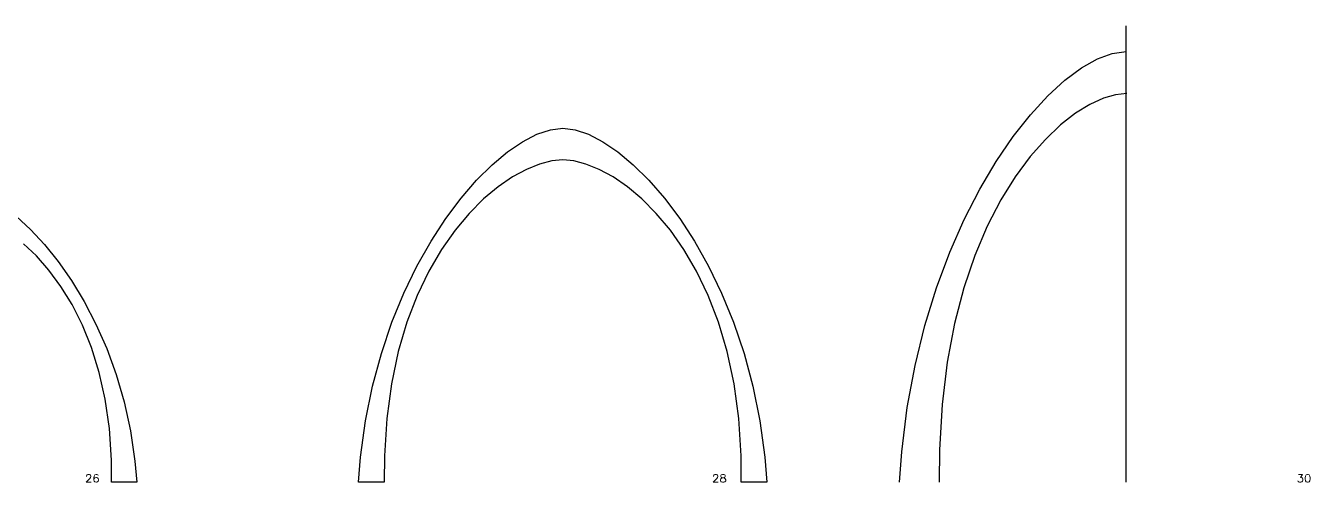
# Model space of a CAD drawing. Header units: inches. Extents: x -241 to 10083, y -1696 to 1281.
# Drawn here: x 5941 to 7340, y 195 to 692 of the extents above; entities that cross this region are included whole.
import ezdxf

# ---------------------------------------------------------------- set-up
doc = ezdxf.new("R2010")
doc.units = ezdxf.units.IN
doc.header["$MEASUREMENT"] = 0
doc.layers.add('Annotation', color=7, linetype='Continuous', lineweight=9)

msp = doc.modelspace()

# ---------------------------------------------------------------- linework, layer by layer
msp.add_line((7139.0425, 194.83764), (7139.0425, 692.41001))
for points in [[(6892.41156, 194.83764), (6894.81296, 228.08895), (6900.7809, 276.22204), (6909.26862, 322.15183), (6920.00177, 365.75387), (6932.706, 406.90367), (6947.10697, 445.47677), (6962.93033, 481.3487), (6979.90174, 514.395), (6997.74684, 544.49118), (7016.19129, 571.51279), (7034.96075, 595.33535), (7053.78087, 615.83439), (7072.37729, 632.88545), (7090.47568, 646.36405), (7107.80168, 656.14572), (7124.08096, 662.10601), (7139.03915, 664.12043), (7139.0425, 664.11998)], [(7139.79436, 618.49256), (7127.57194, 617.17324), (7114.34789, 613.27966), (7099.72356, 606.55761), (7084.08486, 596.90732), (7067.78778, 584.25646), (7051.16769, 568.54316), (7034.54698, 549.70898), (7018.24004, 527.6962), (7002.55646, 502.44672), (6987.80302, 473.90172), (6974.28503, 442.00165), (6962.30715, 406.68647), (6952.17392, 367.89586), (6944.19004, 325.56955), (6938.66051, 279.64751), (6935.88809, 230.02488), (6935.6834, 194.79116)], [(5930.77837, 484.34472), (5946.04323, 470.24808), (5961.26696, 453.86596), (5976.22704, 435.28395), (5990.70095, 414.58765), (6004.46618, 391.86266), (6017.30021, 367.19457), (6028.98053, 340.66897), (6039.28462, 312.37148), (6047.98997, 282.38767), (6054.87406, 250.80315), (6059.71438, 217.70352), (6061.66356, 194.83764), (6061.19871, 194.83764), (6060.23749, 194.83764), (6058.85082, 194.83764), (6057.10961, 194.83764), (6055.08475, 194.83764), (6052.84717, 194.83764), (6050.46777, 194.83764), (6048.01746, 194.83764), (6045.56716, 194.83764), (6043.18776, 194.83764), (6040.95018, 194.83764), (6038.92532, 194.83764), (6037.18411, 194.83764), (6035.79744, 194.83764), (6034.83622, 194.83764), (6034.37137, 194.83764), (6034.20536, 219.11859), (6031.92804, 253.43468), (6027.37668, 285.25848), (6020.79676, 314.62841), (6012.43377, 341.58288), (6002.5332, 366.16027), (5991.34053, 388.39902), (5979.10124, 408.33751), (5966.06083, 426.01415), (5952.46477, 441.46736), (5938.55856, 454.73553)]]:
    msp.add_lwpolyline(points)
msp.add_lwpolyline([(6525.6347, 580.59917), (6539.11795, 578.94331), (6553.79191, 574.04391), (6569.40929, 566.0033), (6585.72283, 554.92376), (6602.48524, 540.90761), (6619.44925, 524.05714), (6636.36756, 504.47465), (6652.99292, 482.26244), (6669.07803, 457.52283), (6684.37561, 430.35811), (6698.63839, 400.87058), (6711.61909, 369.16255), (6723.07044, 335.33631), (6732.74514, 299.49418), (6740.39592, 261.73844), (6745.7755, 222.17141), (6747.94495, 194.83764), (6720.09395, 194.83764), (6719.90986, 223.6888), (6717.33539, 264.46386), (6712.19012, 302.27748), (6704.75156, 337.1753), (6695.29725, 369.20296), (6684.10471, 398.40611), (6671.45145, 424.83039), (6657.61501, 448.52144), (6642.8729, 469.52491), (6627.50264, 487.88645), (6611.78176, 503.65169), (6595.98779, 516.86628), (6580.39823, 527.57587), (6565.29062, 535.82609), (6550.94249, 541.6626), (6537.63134, 545.13103), (6525.6347, 546.27703), (6513.63755, 545.13103), (6500.326, 541.6626), (6485.97759, 535.82609), (6470.86981, 527.57587), (6455.28018, 516.86628), (6439.4862, 503.65169), (6423.76538, 487.88645), (6408.39524, 469.52491), (6393.65329, 448.52144), (6379.81703, 424.83039), (6367.16397, 398.40611), (6355.97162, 369.20296), (6346.5175, 337.1753), (6339.07911, 302.27748), (6333.93397, 264.46386), (6331.35957, 223.6888), (6331.17549, 194.83764), (6303.32449, 194.83764), (6305.49393, 222.17141), (6310.87351, 261.73844), (6318.52429, 299.49418), (6328.19899, 335.33631), (6339.65033, 369.16255), (6352.63103, 400.87058), (6366.89382, 430.35811), (6382.1914, 457.52283), (6398.27651, 482.26244), (6414.90186, 504.47465), (6431.82018, 524.05714), (6448.78418, 540.90761), (6465.54659, 554.92376), (6481.86013, 566.0033), (6497.47751, 574.04391), (6512.15146, 578.94331)], close=True)
at = {"layer": 'Annotation'}
for points in [[(6006.91657, 201.26784), (6006.91657, 201.66973), (6007.31845, 202.47351), (6007.72034, 202.8754), (6008.52412, 203.27728), (6010.13167, 203.27728), (6010.93545, 202.8754), (6011.33733, 202.47351), (6011.73922, 201.66973), (6011.73922, 200.86596), (6011.33733, 200.06218), (6010.53356, 198.85652), (6006.51468, 194.83764), (6012.14111, 194.83764)], [(6019.77698, 202.07162), (6019.3751, 202.8754), (6018.16943, 203.27728), (6017.36565, 203.27728), (6016.15999, 202.8754), (6015.35621, 201.66973), (6014.95433, 199.66029), (6014.95433, 197.65085), (6015.35621, 196.0433), (6016.15999, 195.23952), (6017.36565, 194.83764), (6017.76754, 194.83764), (6018.97321, 195.23952), (6019.77698, 196.0433), (6020.17887, 197.24896), (6020.17887, 197.65085), (6019.77698, 198.85652), (6018.97321, 199.66029), (6017.76754, 200.06218), (6017.36565, 200.06218), (6016.15999, 199.66029), (6015.35621, 198.85652), (6014.95433, 197.65085)], [(6689.78842, 201.26784), (6689.78842, 201.66973), (6690.19031, 202.47351), (6690.5922, 202.8754), (6691.39598, 203.27728), (6693.00353, 203.27728), (6693.8073, 202.8754), (6694.20919, 202.47351), (6694.61108, 201.66973), (6694.61108, 200.86596), (6694.20919, 200.06218), (6693.40542, 198.85652), (6689.38654, 194.83764), (6695.01297, 194.83764)], [(7326.85238, 203.27728), (7331.27315, 203.27728), (7328.86182, 200.06218), (7330.06748, 200.06218), (7330.87126, 199.66029), (7331.27315, 199.2584), (7331.67504, 198.05274), (7331.67504, 197.24896), (7331.27315, 196.0433), (7330.46937, 195.23952), (7329.26371, 194.83764), (7328.05804, 194.83764), (7326.85238, 195.23952), (7326.45049, 195.64141), (7326.0486, 196.44519)]]:
    msp.add_lwpolyline(points, dxfattribs=at)
for points in [[(6699.43374, 194.83764), (6701.04129, 194.83764), (6702.24695, 195.23952), (6702.64884, 195.64141), (6703.05073, 196.44519), (6703.05073, 197.65085), (6702.64884, 198.45463), (6701.84506, 199.2584), (6700.6394, 199.66029), (6699.03185, 200.06218), (6698.22807, 200.46407), (6697.82618, 201.26784), (6697.82618, 202.07162), (6698.22807, 202.8754), (6699.43374, 203.27728), (6701.04129, 203.27728), (6702.24695, 202.8754), (6702.64884, 202.07162), (6702.64884, 201.26784), (6702.24695, 200.46407), (6701.44318, 200.06218), (6699.83562, 199.66029), (6698.62996, 199.2584), (6697.82618, 198.45463), (6697.4243, 197.65085), (6697.4243, 196.44519), (6697.82618, 195.64141), (6698.22807, 195.23952)], [(7337.30147, 194.83764), (7338.50713, 195.23952), (7339.31091, 196.44519), (7339.7128, 198.45463), (7339.7128, 199.66029), (7339.31091, 201.66973), (7338.50713, 202.8754), (7337.30147, 203.27728), (7336.49769, 203.27728), (7335.29203, 202.8754), (7334.48825, 201.66973), (7334.08637, 199.66029), (7334.08637, 198.45463), (7334.48825, 196.44519), (7335.29203, 195.23952), (7336.49769, 194.83764)]]:
    msp.add_lwpolyline(points, close=True, dxfattribs=at)

doc.saveas('drawing.dxf')
